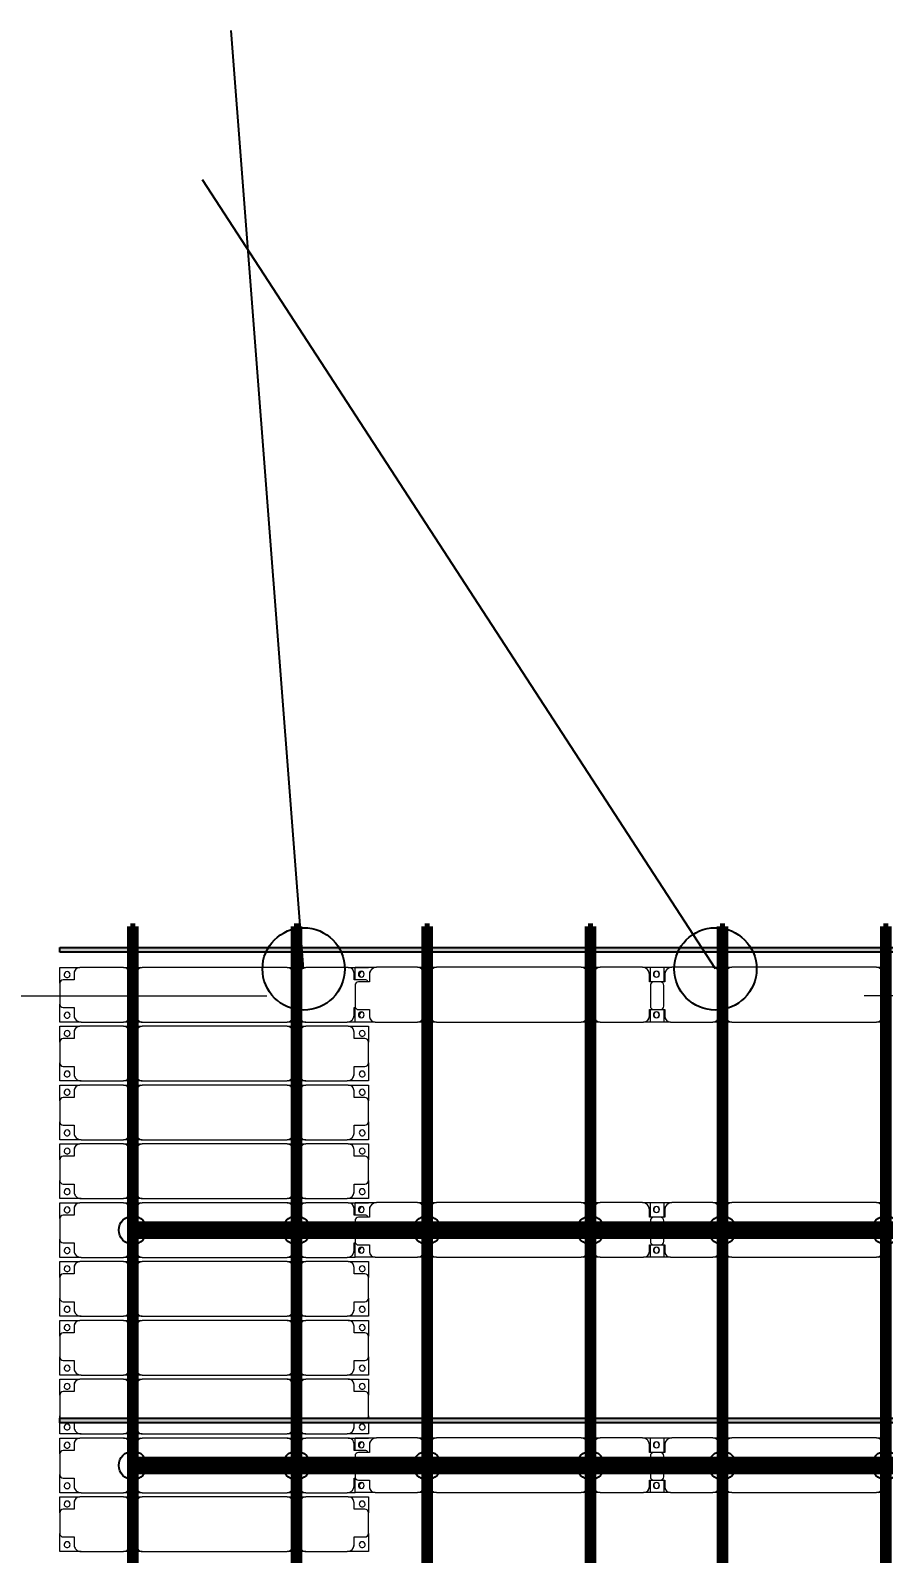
# Model space of a CAD drawing. Header units: millimetres. Extents: x 312848 to 517332, y -142134 to -35114.
# Drawn here: x 324284 to 331535, y -48078 to -35132 of the extents above; entities that cross this region are included whole.
import ezdxf

# ---------------------------------------------------------------- set-up
doc = ezdxf.new("R2010")
doc.units = ezdxf.units.MM
for name, color, linetype, lineweight in [('A-ANNO-DIMS', 211, 'Continuous', 9), ('A-ANNO-DIMS-500', 211, 'Continuous', 9), ('A-GENM', 13, 'Continuous', 9), ('S-BEAM', 12, 'Continuous', 9)]:
    doc.layers.add(name, color=color, linetype=linetype, lineweight=lineweight)
for name, color, linetype in [('GC-BICH NEO', 6, 'Continuous'), ('GC-DAY NEO', 5, 'Continuous'), ('GC-HOP 40x60 GIA CUONG', 1, 'Continuous')]:
    doc.layers.add(name, color=color, linetype=linetype)
doc.styles.add('Trebuchet MS', font='trebuc.ttf', dxfattribs={"width": 0.8, "height": 1500})
doc.dimstyles.new('Arc_Length_-_3mm_Trebuchet_MS_3', dxfattribs={"dimscale": 304.8, "dimtxt": 1546.42636, "dimasz": 1.64042, "dimexe": 2.46063, "dimexo": 2.46063, "dimgap": 0.492126, "dimtad": 1, "dimdec": 0, "dimrnd": 10, "dimzin": 0, "dimdsep": 46, "dimtxsty": 'Trebuchet MS', "dimblk1": 'OBLIQUE', "dimblk2": 'OBLIQUE', "dimsah": 1, "dimcen": 0.09, "dimdle": 1.64042, "dimazin": 0, "dimtfac": 1, "dimtdec": 4, "dimtix": 1, "dimtmove": 0, "dimatfit": 3, "dimfxl": 1, "dimtvp": 1, "dimtfill": 1, "dimtolj": 1, "dimtzin": 0, "dimarcsym": 2})

# ---------------------------------------------------------------- blocks, each defined once
blk = doc.blocks.new('Dai phao do pin - DẢI PHAO ĐỠ PIN-67477-KHUNG KẾT CẤU BÈ PIN 3')
at = {"layer": 'A-GENM', "color": 7}
for p, q in [((-1312, 242), (-1130, 242)), ((-1312, 137), (-1312, 242)), ((-1190, 182), (-1190, 118)), ((-780, 242), (-1130, 242)), ((-780, 242), (-720, 242)), ((-730, -173), (-730, 192)), ((-680, 242), (-620, 242)), ((-670, 192), (-670, -173)), ((610, 242), (-620, 242)), ((610, 242), (670, 242)), ((660, -173), (660, 192)), ((710, 242), (770, 242)), ((720, 192), (720, -173)), ((1130, 242), (770, 242)), ((1130, 242), (1312, 242)), ((1190, 118), (1190, 182)), ((1198, 242), (1380, 242)), ((1198, 118), (1198, 242)), ((1312, 242), (1312, 118)), ((1320, 182), (1320, 118)), ((1730, 242), (1380, 242)), ((1730, 242), (1790, 242)), ((1780, -173), (1780, 192)), ((1830, 242), (1890, 242)), ((1840, 192), (1840, -173)), ((3120, 242), (1890, 242)), ((3120, 242), (3180, 242)), ((3170, -173), (3170, 192)), ((-1312, 88), (-1312, -88)), ((-1190, 118), (-1282, 118)), ((1282, 118), (1190, 118)), ((1198, 88), (1198, -88)), ((1320, 118), (1228, 118)), ((1312, -88), (1312, 88)), ((-1312, -223), (-1312, -100)), ((-1282, -118), (-1190, -118)), ((-1190, -118), (-1190, -173)), ((1190, -173), (1190, -118)), ((1190, -118), (1282, -118)), ((1198, -223), (1198, -118)), ((1228, -118), (1320, -118)), ((1312, -118), (1312, -223)), ((1320, -118), (1320, -173)), ((-1140, -223), (-1312, -223)), ((-1140, -223), (-780, -223)), ((-720, -223), (-780, -223)), ((-620, -223), (-680, -223)), ((-620, -223), (610, -223)), ((670, -223), (610, -223)), ((770, -223), (710, -223)), ((770, -223), (1140, -223)), ((1312, -223), (1140, -223)), ((1370, -223), (1198, -223)), ((1370, -223), (1730, -223)), ((1790, -223), (1730, -223)), ((1890, -223), (1830, -223)), ((1890, -223), (3120, -223)), ((3180, -223), (3120, -223))]:
    blk.add_line(p, q, dxfattribs=at)
for centre, radius, start, end in [((-1259, 183), 25, 0, 180), ((-1259, 183), 25, 180, 360), ((-1130, 182), 60, 90, 180), ((-1130, 182), 60, 150, 180), ((-780, 192), 50, 360, 90), ((-780, 192), 50, 360, 45), ((-620, 192), 50, 90, 180), ((-620, 192), 50, 105, 180), ((610, 192), 50, 360, 90), ((610, 192), 50, 15, 90), ((770, 192), 50, 90, 180), ((770, 192), 50, 135, 180), ((1130, 182), 60, 360, 90), ((1130, 182), 60, 360, 30), ((1249, 183), 25, 360, 180), ((1249, 183), 25, 180, 0), ((1251, 183), 25, 0, 180), ((1251, 183), 25, 180, 0), ((1380, 182), 60, 90, 180), ((1380, 182), 60, 150, 180), ((1730, 192), 50, 360, 90), ((1730, 192), 50, 360, 45), ((1890, 192), 50, 90, 180), ((1890, 192), 50, 105, 180), ((3120, 192), 50, 360, 90), ((3120, 192), 50, 15, 90), ((-1282, 88), 30, 90, 180), ((1228, 88), 30, 90, 180), ((1282, 88), 30, 360, 90), ((-1282, -88), 30, 180, 270), ((-1282, -88), 30, 210, 240), ((1228, -88), 30, 180, 270), ((1282, -88), 30, 270, 360), ((-1259, -162), 25, 0, 180), ((-1259, -162), 25, 180, 0), ((-1140, -173), 50, 180, 270), ((-1140, -173), 50, 180, 225), ((-780, -173), 50, 270, 360), ((-780, -173), 50, 315, 360), ((-620, -173), 50, 180, 270), ((-620, -173), 50, 180, 270), ((610, -173), 50, 270, 360), ((610, -173), 50, 285, 360), ((770, -173), 50, 180, 270), ((770, -173), 50, 180, 225), ((1140, -173), 50, 270, 360), ((1140, -173), 50, 315, 360), ((1249, -162), 25, 360, 180), ((1249, -162), 25, 180, 360), ((1251, -162), 25, 0, 180), ((1251, -162), 25, 180, 0), ((1370, -173), 50, 180, 270), ((1370, -173), 50, 180, 225), ((1730, -173), 50, 270, 360), ((1730, -173), 50, 315, 360), ((1890, -173), 50, 180, 270), ((1890, -173), 50, 180, 270), ((3120, -173), 50, 270, 360), ((3120, -173), 50, 285, 360)]:
    blk.add_arc(centre, radius, start, end, dxfattribs=at)
blk = doc.blocks.new('Dai phao do pin - DẢI PHAO ĐỠ PIN-V12-KHUNG KẾT CẤU BÈ PIN 3')
at = {"layer": 'A-GENM', "color": 7}
for p, q in [((-1312, 242), (-1130, 242)), ((-1312, 137), (-1312, 242)), ((-1190, 182), (-1190, 118)), ((-780, 242), (-1130, 242)), ((-780, 242), (-720, 242)), ((-730, -173), (-730, 192)), ((-680, 242), (-620, 242)), ((-670, 192), (-670, -173)), ((610, 242), (-620, 242)), ((610, 242), (670, 242)), ((660, -173), (660, 192)), ((710, 242), (770, 242)), ((720, 192), (720, -173)), ((1130, 242), (770, 242)), ((1130, 242), (1312, 242)), ((1190, 118), (1190, 182)), ((1198, 242), (1380, 242)), ((1198, 118), (1198, 242)), ((1312, 242), (1312, 118)), ((1320, 182), (1320, 118)), ((1730, 242), (1380, 242)), ((1730, 242), (1790, 242)), ((1780, -173), (1780, 192)), ((1830, 242), (1890, 242)), ((1840, 192), (1840, -173)), ((3120, 242), (1890, 242)), ((3120, 242), (3180, 242)), ((3170, -173), (3170, 192)), ((-1312, 88), (-1312, -88)), ((-1190, 118), (-1282, 118)), ((1282, 118), (1190, 118)), ((1198, 88), (1198, -88)), ((1320, 118), (1228, 118)), ((1312, -88), (1312, 88)), ((-1312, -223), (-1312, -100)), ((-1282, -118), (-1190, -118)), ((-1190, -118), (-1190, -173)), ((1190, -173), (1190, -118)), ((1190, -118), (1282, -118)), ((1198, -223), (1198, -118)), ((1228, -118), (1320, -118)), ((1312, -118), (1312, -223)), ((1320, -118), (1320, -173)), ((-1140, -223), (-1312, -223)), ((-1140, -223), (-780, -223)), ((-720, -223), (-780, -223)), ((-620, -223), (-680, -223)), ((-620, -223), (610, -223)), ((670, -223), (610, -223)), ((770, -223), (710, -223)), ((770, -223), (1140, -223)), ((1312, -223), (1140, -223)), ((1370, -223), (1198, -223)), ((1370, -223), (1730, -223)), ((1790, -223), (1730, -223)), ((1890, -223), (1830, -223)), ((1890, -223), (3120, -223)), ((3180, -223), (3120, -223))]:
    blk.add_line(p, q, dxfattribs=at)
for centre, radius, start, end in [((-1259, 183), 25, 0, 180), ((-1259, 183), 25, 180, 360), ((-1130, 182), 60, 90, 180), ((-1130, 182), 60, 150, 180), ((-780, 192), 50, 360, 90), ((-780, 192), 50, 360, 45), ((-620, 192), 50, 90, 180), ((-620, 192), 50, 105, 180), ((610, 192), 50, 360, 90), ((610, 192), 50, 48.5807, 90), ((610, 192), 50, 15, 45), ((770, 192), 50, 90, 180), ((770, 192), 50, 135, 180), ((1130, 182), 60, 360, 90), ((1130, 182), 60, 360, 30), ((1249, 183), 25, 360, 180), ((1249, 183), 25, 180, 0), ((1251, 183), 25, 0, 180), ((1251, 183), 25, 180, 0), ((1380, 182), 60, 90, 180), ((1380, 182), 60, 150, 180), ((1730, 192), 50, 360, 90), ((1730, 192), 50, 360, 45), ((1890, 192), 50, 90, 180), ((1890, 192), 50, 105, 180), ((3120, 192), 50, 360, 90), ((3120, 192), 50, 15, 90), ((-1282, 88), 30, 90, 180), ((1228, 88), 30, 90, 180), ((1282, 88), 30, 360, 90), ((-1282, -88), 30, 180, 270), ((-1282, -88), 30, 210, 240), ((1228, -88), 30, 180, 270), ((1282, -88), 30, 270, 360), ((-1259, -162), 25, 0, 180), ((-1259, -162), 25, 180, 0), ((-1140, -173), 50, 180, 270), ((-1140, -173), 50, 180, 225), ((-780, -173), 50, 270, 360), ((-780, -173), 50, 315, 360), ((-620, -173), 50, 180, 270), ((-620, -173), 50, 180, 270), ((610, -173), 50, 270, 360), ((610, -173), 50, 285, 360), ((770, -173), 50, 180, 270), ((770, -173), 50, 180, 225), ((1140, -173), 50, 270, 360), ((1140, -173), 50, 315, 360), ((1249, -162), 25, 360, 180), ((1249, -162), 25, 180, 360), ((1251, -162), 25, 0, 180), ((1251, -162), 25, 180, 0), ((1370, -173), 50, 180, 270), ((1370, -173), 50, 180, 225), ((1730, -173), 50, 270, 360), ((1730, -173), 50, 315, 360), ((1890, -173), 50, 180, 270), ((1890, -173), 50, 180, 270), ((3120, -173), 50, 270, 360), ((3120, -173), 50, 285, 360)]:
    blk.add_arc(centre, radius, start, end, dxfattribs=at)
blk = doc.blocks.new('Dầm C52 - Dầm C52-66353-KHUNG KẾT CẤU BÈ PIN 3')
at = {"layer": 'S-BEAM', "lineweight": 140}
blk.add_hatch(color=1, dxfattribs=at).paths.add_polyline_path([(-45616, 20), (-45616, -20), (45616, -20), (45616, 20), (-45569, 20)])
at = {"layer": 'S-BEAM', "color": 1, "lineweight": 140}
for p, q in [((-45616, 20), (45616, 20)), ((45616, 20), (45616, -20)), ((45616, -20), (-45616, -20))]:
    blk.add_line(p, q, dxfattribs=at)
blk = doc.blocks.new('Dầm C52 - Dầm C52-V13-KHUNG KẾT CẤU BÈ PIN 3')
at = {"layer": 'S-BEAM', "lineweight": 140}
blk.add_hatch(color=1, dxfattribs=at).paths.add_polyline_path([(-45616, 20), (-45616, -20), (45616, -20), (45616, 20), (-45569, 20)])
at = {"layer": 'S-BEAM', "color": 1, "lineweight": 140}
for p, q in [((-45616, 20), (45616, 20)), ((45616, 20), (45616, -20)), ((45616, -20), (-45616, -20))]:
    blk.add_line(p, q, dxfattribs=at)
blk = doc.blocks.new('Dai phao do pin - DẢI PHAO ĐỠ PIN-V1-KHUNG KẾT CẤU BÈ PIN 3')
at = {"layer": 'A-GENM', "color": 7}
for p, q in [((-1312, 242), (-1130, 242)), ((-1312, 137), (-1312, 242)), ((-1190, 182), (-1190, 118)), ((-780, 242), (-1130, 242)), ((-780, 242), (-720, 242)), ((-730, -173), (-730, 192)), ((-680, 242), (-620, 242)), ((-670, 192), (-670, -173)), ((610, 242), (-620, 242)), ((610, 242), (670, 242)), ((660, -173), (660, 192)), ((710, 242), (770, 242)), ((720, 192), (720, -173)), ((1130, 242), (770, 242)), ((1130, 242), (1312, 242)), ((1190, 118), (1190, 182)), ((1198, 242), (1380, 242)), ((1198, 118), (1198, 242)), ((1312, 242), (1312, 118)), ((1320, 182), (1320, 118)), ((1730, 242), (1380, 242)), ((1730, 242), (1790, 242)), ((1780, -173), (1780, 192)), ((1830, 242), (1890, 242)), ((1840, 192), (1840, -173)), ((3120, 242), (1890, 242)), ((3120, 242), (3180, 242)), ((3170, -173), (3170, 192)), ((-1312, 88), (-1312, -88)), ((-1190, 118), (-1282, 118)), ((1282, 118), (1190, 118)), ((1198, 88), (1198, -88)), ((1320, 118), (1228, 118)), ((1312, -88), (1312, 88)), ((-1312, -223), (-1312, -100)), ((-1282, -118), (-1190, -118)), ((-1190, -118), (-1190, -173)), ((1190, -173), (1190, -118)), ((1190, -118), (1282, -118)), ((1198, -223), (1198, -118)), ((1228, -118), (1320, -118)), ((1312, -118), (1312, -223)), ((1320, -118), (1320, -173)), ((-1140, -223), (-1312, -223)), ((-1140, -223), (-780, -223)), ((-720, -223), (-780, -223)), ((-620, -223), (-680, -223)), ((-620, -223), (610, -223)), ((670, -223), (610, -223)), ((770, -223), (710, -223)), ((770, -223), (1140, -223)), ((1312, -223), (1140, -223)), ((1370, -223), (1198, -223)), ((1370, -223), (1730, -223)), ((1790, -223), (1730, -223)), ((1890, -223), (1830, -223)), ((1890, -223), (3120, -223)), ((3180, -223), (3120, -223))]:
    blk.add_line(p, q, dxfattribs=at)
for centre, radius, start, end in [((-1259, 183), 25, 0, 180), ((-1259, 183), 25, 180, 360), ((-1130, 182), 60, 90, 180), ((-1130, 182), 60, 150, 180), ((-780, 192), 50, 360, 90), ((-780, 192), 50, 360, 45), ((-620, 192), 50, 90, 180), ((-620, 192), 50, 105, 180), ((610, 192), 50, 360, 90), ((610, 192), 50, 15, 90), ((770, 192), 50, 90, 180), ((770, 192), 50, 135, 180), ((1130, 182), 60, 360, 90), ((1130, 182), 60, 360, 30), ((1249, 183), 25, 360, 180), ((1249, 183), 25, 180, 0), ((1251, 183), 25, 0, 180), ((1251, 183), 25, 180, 0), ((1380, 182), 60, 90, 180), ((1380, 182), 60, 150, 180), ((1730, 192), 50, 360, 90), ((1730, 192), 50, 360, 45), ((1890, 192), 50, 90, 180), ((1890, 192), 50, 105, 180), ((3120, 192), 50, 360, 90), ((3120, 192), 50, 15, 90), ((-1282, 88), 30, 90, 180), ((1228, 88), 30, 90, 180), ((1282, 88), 30, 360, 90), ((-1282, -88), 30, 180, 270), ((-1282, -88), 30, 210, 240), ((1228, -88), 30, 180, 270), ((1282, -88), 30, 270, 360), ((-1259, -162), 25, 0, 180), ((-1259, -162), 25, 180, 0), ((-1140, -173), 50, 180, 270), ((-1140, -173), 50, 180, 225), ((-780, -173), 50, 270, 360), ((-780, -173), 50, 315, 360), ((-620, -173), 50, 180, 270), ((-620, -173), 50, 180, 270), ((610, -173), 50, 270, 360), ((610, -173), 50, 285, 360), ((770, -173), 50, 180, 270), ((770, -173), 50, 180, 225), ((1140, -173), 50, 270, 360), ((1140, -173), 50, 315, 360), ((1249, -162), 25, 360, 180), ((1249, -162), 25, 180, 360), ((1251, -162), 25, 0, 180), ((1251, -162), 25, 180, 0), ((1370, -173), 50, 180, 270), ((1370, -173), 50, 180, 225), ((1730, -173), 50, 270, 360), ((1730, -173), 50, 315, 360), ((1890, -173), 50, 180, 270), ((1890, -173), 50, 180, 270), ((3120, -173), 50, 270, 360), ((3120, -173), 50, 285, 360)]:
    blk.add_arc(centre, radius, start, end, dxfattribs=at)
blk = doc.blocks.new('Dầm C52 - Hộp 40x60-69555-KHUNG KẾT CẤU BÈ PIN 3')
at = {"layer": 'S-BEAM', "lineweight": 25}
blk.add_hatch(color=4, dxfattribs=at).paths.add_polyline_path([(37512, -20), (37702, -20), (37702, 20), (-37702, 20), (-37702, -20), (37036, -20)])
at = {"layer": 'S-BEAM', "color": 4, "lineweight": 25}
for p, q in [((-37702, -20), (-37702, 20)), ((-37702, 20), (37702, 20)), ((37702, -20), (-37702, -20))]:
    blk.add_line(p, q, dxfattribs=at)
blk = doc.blocks.new('Dải phao đi lại kèm đỡ invester - DẢI PHAO ĐI LẠI-68882-KHUNG KẾT CẤU BÈ PIN 3')
at = {"layer": 'A-GENM', "color": 7}
for p, q in [((85258, 1312), (85412, 1312)), ((85258, 1130), (85258, 1312)), ((85588, 1312), (85412, 1312)), ((85588, 1312), (85723, 1312)), ((85723, 1312), (85723, 1140)), ((85758, 1312), (85912, 1312)), ((85758, 1130), (85758, 1312)), ((86088, 1312), (85912, 1312)), ((86088, 1312), (86223, 1312)), ((86223, 1312), (86223, 1140)), ((86258, 1312), (86351, 1312)), ((86258, 1130), (86258, 1312)), ((86391, 1312), (86412, 1312)), ((86588, 1312), (86412, 1312)), ((86588, 1312), (86723, 1312)), ((86723, 1312), (86723, 1140)), ((86758, 1312), (86912, 1312)), ((86758, 1130), (86758, 1312)), ((87088, 1312), (86912, 1312)), ((87088, 1312), (87223, 1312)), ((87223, 1312), (87223, 1140)), ((87258, 1312), (87412, 1312)), ((87258, 1130), (87258, 1312)), ((87588, 1312), (87412, 1312)), ((87588, 1312), (87723, 1312)), ((87723, 1312), (87723, 1140)), ((87758, 1312), (87912, 1312)), ((87758, 1130), (87758, 1312)), ((88088, 1312), (87912, 1312)), ((88088, 1312), (88223, 1312)), ((88223, 1312), (88223, 1140)), ((88258, 1312), (88412, 1312)), ((88258, 1130), (88258, 1312)), ((88588, 1312), (88412, 1312)), ((88588, 1312), (88723, 1312)), ((88723, 1312), (88723, 1140)), ((88758, 1312), (88912, 1312)), ((88758, 1130), (88758, 1312)), ((89088, 1312), (88912, 1312)), ((89088, 1312), (89223, 1312)), ((89223, 1312), (89223, 1140)), ((89258, 1312), (89412, 1312)), ((89258, 1130), (89258, 1312)), ((89588, 1312), (89412, 1312)), ((89588, 1312), (89723, 1312)), ((89723, 1312), (89723, 1140)), ((89758, 1312), (89912, 1312)), ((89758, 1130), (89758, 1312)), ((90088, 1312), (89912, 1312)), ((90088, 1312), (90223, 1312)), ((90223, 1312), (90223, 1140)), ((85382, 1190), (85318, 1190)), ((85382, 1282), (85382, 1190)), ((85618, 1190), (85618, 1282)), ((85673, 1190), (85618, 1190)), ((85882, 1190), (85818, 1190)), ((85882, 1282), (85882, 1190)), ((86118, 1190), (86118, 1282)), ((86173, 1190), (86118, 1190)), ((86351, 1190), (86318, 1190)), ((86618, 1190), (86618, 1282)), ((86673, 1190), (86618, 1190)), ((86882, 1190), (86818, 1190)), ((86882, 1282), (86882, 1190)), ((87118, 1190), (87118, 1282)), ((87173, 1190), (87118, 1190)), ((87382, 1190), (87318, 1190)), ((87382, 1282), (87382, 1190)), ((87618, 1190), (87618, 1282)), ((87673, 1190), (87618, 1190)), ((87882, 1190), (87818, 1190)), ((87882, 1282), (87882, 1190)), ((88118, 1190), (88118, 1282)), ((88173, 1190), (88118, 1190)), ((88382, 1190), (88318, 1190)), ((88382, 1282), (88382, 1190)), ((88618, 1190), (88618, 1282)), ((88673, 1190), (88618, 1190)), ((88882, 1190), (88818, 1190)), ((88882, 1282), (88882, 1190)), ((89118, 1190), (89118, 1282)), ((89173, 1190), (89118, 1190)), ((89382, 1190), (89318, 1190)), ((89382, 1282), (89382, 1190)), ((89618, 1190), (89618, 1282)), ((89673, 1190), (89618, 1190)), ((89882, 1190), (89818, 1190)), ((89882, 1282), (89882, 1190)), ((90118, 1190), (90118, 1282)), ((90173, 1190), (90118, 1190)), ((85258, 1130), (85258, 770)), ((85723, 770), (85723, 1140)), ((85758, 1130), (85758, 770)), ((86223, 770), (86223, 1140)), ((86258, 1130), (86258, 770)), ((86723, 770), (86723, 1140)), ((86758, 1130), (86758, 770)), ((87223, 770), (87223, 1140)), ((87258, 1130), (87258, 770)), ((87723, 770), (87723, 1140)), ((87758, 1130), (87758, 770)), ((88223, 770), (88223, 1140)), ((88258, 1130), (88258, 770)), ((88723, 770), (88723, 1140)), ((88758, 1130), (88758, 770)), ((89223, 770), (89223, 1140)), ((89258, 1130), (89258, 770)), ((89723, 770), (89723, 1140)), ((89758, 1130), (89758, 770)), ((90223, 770), (90223, 1140)), ((85258, 710), (85258, 770)), ((85258, 610), (85258, 670)), ((85308, 720), (85673, 720)), ((85673, 660), (85308, 660)), ((85723, 770), (85723, 710)), ((85723, 670), (85723, 610)), ((85758, 710), (85758, 770)), ((85758, 610), (85758, 670)), ((85808, 720), (86173, 720)), ((86173, 660), (85808, 660)), ((86223, 770), (86223, 710)), ((86223, 670), (86223, 610)), ((86258, 710), (86258, 770)), ((86258, 610), (86258, 670)), ((86308, 720), (86351, 720)), ((86351, 660), (86308, 660)), ((86391, 720), (86673, 720)), ((86673, 660), (86391, 660)), ((86723, 770), (86723, 710)), ((86723, 670), (86723, 610)), ((86758, 710), (86758, 770)), ((86758, 610), (86758, 670)), ((86808, 720), (87173, 720)), ((87173, 660), (86808, 660)), ((87223, 770), (87223, 710)), ((87223, 670), (87223, 610)), ((87258, 710), (87258, 770)), ((87258, 610), (87258, 670)), ((87308, 720), (87673, 720)), ((87673, 660), (87308, 660)), ((87723, 770), (87723, 710)), ((87723, 670), (87723, 610)), ((87758, 710), (87758, 770)), ((87758, 610), (87758, 670)), ((87808, 720), (88173, 720)), ((88173, 660), (87808, 660)), ((88223, 770), (88223, 710)), ((88223, 670), (88223, 610)), ((88258, 710), (88258, 770)), ((88258, 610), (88258, 670)), ((88308, 720), (88673, 720)), ((88673, 660), (88308, 660)), ((88723, 770), (88723, 710)), ((88723, 670), (88723, 610)), ((88758, 710), (88758, 770)), ((88758, 610), (88758, 670)), ((88808, 720), (89173, 720)), ((89173, 660), (88808, 660)), ((89223, 770), (89223, 710)), ((89223, 670), (89223, 610)), ((89258, 710), (89258, 770)), ((89258, 610), (89258, 670)), ((89308, 720), (89673, 720)), ((89673, 660), (89308, 660)), ((89723, 770), (89723, 710)), ((89723, 670), (89723, 610)), ((89758, 710), (89758, 770)), ((89758, 610), (89758, 670)), ((89808, 720), (90173, 720)), ((90173, 660), (89808, 660)), ((90223, 770), (90223, 710)), ((90223, 670), (90223, 610)), ((85258, 610), (85258, -620)), ((85723, -620), (85723, 610)), ((85758, 610), (85758, -620)), ((86223, -620), (86223, 610)), ((86258, 610), (86258, -620)), ((86723, -620), (86723, 610)), ((86758, 610), (86758, -620)), ((87223, -620), (87223, 610)), ((87258, 610), (87258, -620)), ((87723, -620), (87723, 610)), ((87758, 610), (87758, -620)), ((88223, -620), (88223, 610)), ((88258, 610), (88258, -620)), ((88723, -620), (88723, 610)), ((88758, 610), (88758, -620)), ((89223, -620), (89223, 610)), ((89258, 610), (89258, -620)), ((89723, -620), (89723, 610)), ((89758, 610), (89758, -620)), ((90223, -620), (90223, 610)), ((85258, -680), (85258, -620)), ((85723, -620), (85723, -680)), ((85758, -680), (85758, -620)), ((86223, -620), (86223, -680)), ((86258, -680), (86258, -620)), ((86723, -620), (86723, -680)), ((86758, -680), (86758, -620)), ((87223, -620), (87223, -680)), ((87258, -680), (87258, -620)), ((87723, -620), (87723, -680)), ((87758, -680), (87758, -620)), ((88223, -620), (88223, -680)), ((88258, -680), (88258, -620)), ((88723, -620), (88723, -680)), ((88758, -680), (88758, -620)), ((89223, -620), (89223, -680)), ((89258, -680), (89258, -620)), ((89723, -620), (89723, -680)), ((89758, -680), (89758, -620)), ((90223, -620), (90223, -680)), ((85258, -780), (85258, -720)), ((85308, -670), (85673, -670)), ((85673, -730), (85308, -730)), ((85723, -720), (85723, -780)), ((85758, -780), (85758, -720)), ((85808, -670), (86173, -670)), ((86173, -730), (85808, -730)), ((86223, -720), (86223, -780)), ((86258, -780), (86258, -720)), ((86308, -670), (86351, -670)), ((86351, -730), (86308, -730)), ((86391, -670), (86673, -670)), ((86673, -730), (86391, -730)), ((86723, -720), (86723, -780)), ((86758, -780), (86758, -720)), ((86808, -670), (87173, -670)), ((87173, -730), (86808, -730)), ((87223, -720), (87223, -780)), ((87258, -780), (87258, -720)), ((87308, -670), (87673, -670)), ((87673, -730), (87308, -730)), ((87723, -720), (87723, -780)), ((87758, -780), (87758, -720)), ((87808, -670), (88173, -670)), ((88173, -730), (87808, -730)), ((88223, -720), (88223, -780)), ((88258, -780), (88258, -720)), ((88308, -670), (88673, -670)), ((88673, -730), (88308, -730)), ((88723, -720), (88723, -780)), ((88758, -780), (88758, -720)), ((88808, -670), (89173, -670)), ((89173, -730), (88808, -730)), ((89223, -720), (89223, -780)), ((89258, -780), (89258, -720)), ((89308, -670), (89673, -670)), ((89673, -730), (89308, -730)), ((89723, -720), (89723, -780)), ((89758, -780), (89758, -720)), ((89808, -670), (90173, -670)), ((90173, -730), (89808, -730)), ((90223, -720), (90223, -780)), ((85258, -780), (85258, -1130)), ((85723, -1140), (85723, -780)), ((85758, -780), (85758, -1130)), ((86223, -1140), (86223, -780)), ((86258, -780), (86258, -1130)), ((86723, -1140), (86723, -780)), ((86758, -780), (86758, -1130)), ((87223, -1140), (87223, -780)), ((87258, -780), (87258, -1130)), ((87723, -1140), (87723, -780)), ((87758, -780), (87758, -1130)), ((88223, -1140), (88223, -780)), ((88258, -780), (88258, -1130)), ((88723, -1140), (88723, -780)), ((88758, -780), (88758, -1130)), ((89223, -1140), (89223, -780)), ((89258, -780), (89258, -1130)), ((89723, -1140), (89723, -780)), ((89758, -780), (89758, -1130)), ((90223, -1140), (90223, -780)), ((85258, -1312), (85258, -1130)), ((85723, -1140), (85723, -1312)), ((85758, -1199), (85758, -1130)), ((86223, -1140), (86223, -1312)), ((86258, -1312), (86258, -1130)), ((86723, -1140), (86723, -1312)), ((86758, -1312), (86758, -1130)), ((87223, -1140), (87223, -1312)), ((87258, -1312), (87258, -1130)), ((87723, -1140), (87723, -1312)), ((87758, -1199), (87758, -1130)), ((88223, -1140), (88223, -1312)), ((88258, -1312), (88258, -1130)), ((88723, -1140), (88723, -1312)), ((88758, -1312), (88758, -1130)), ((89223, -1140), (89223, -1312)), ((89258, -1312), (89258, -1130)), ((89723, -1140), (89723, -1312)), ((89758, -1199), (89758, -1130)), ((90223, -1140), (90223, -1312)), ((85318, -1190), (85382, -1190)), ((85382, -1190), (85382, -1282)), ((85618, -1282), (85618, -1190)), ((85618, -1190), (85673, -1190)), ((85818, -1190), (85882, -1190)), ((85882, -1190), (85882, -1204)), ((86118, -1282), (86118, -1190)), ((86118, -1190), (86173, -1190)), ((86318, -1190), (86351, -1190)), ((86618, -1282), (86618, -1190)), ((86618, -1190), (86673, -1190)), ((86818, -1190), (86882, -1190)), ((86882, -1190), (86882, -1282)), ((87118, -1282), (87118, -1190)), ((87118, -1190), (87173, -1190)), ((87318, -1190), (87382, -1190)), ((87382, -1190), (87382, -1282)), ((87618, -1282), (87618, -1190)), ((87618, -1190), (87673, -1190)), ((87818, -1190), (87882, -1190)), ((87882, -1190), (87882, -1204)), ((88118, -1282), (88118, -1190)), ((88118, -1190), (88173, -1190)), ((88318, -1190), (88382, -1190)), ((88382, -1190), (88382, -1282)), ((88618, -1282), (88618, -1190)), ((88618, -1190), (88673, -1190)), ((88818, -1190), (88882, -1190)), ((88882, -1190), (88882, -1282)), ((89118, -1282), (89118, -1190)), ((89118, -1190), (89173, -1190)), ((89318, -1190), (89382, -1190)), ((89382, -1190), (89382, -1282)), ((89618, -1282), (89618, -1190)), ((89618, -1190), (89673, -1190)), ((89818, -1190), (89882, -1190)), ((89882, -1190), (89882, -1204)), ((90118, -1282), (90118, -1190)), ((90118, -1190), (90173, -1190)), ((85412, -1312), (85258, -1312)), ((85412, -1312), (85588, -1312)), ((85723, -1312), (85588, -1312)), ((86351, -1312), (86258, -1312)), ((86412, -1312), (86391, -1312)), ((86412, -1312), (86588, -1312)), ((86723, -1312), (86588, -1312)), ((86912, -1312), (86758, -1312)), ((86912, -1312), (87088, -1312)), ((87223, -1312), (87088, -1312)), ((87412, -1312), (87258, -1312)), ((87412, -1312), (87588, -1312)), ((87723, -1312), (87588, -1312)), ((88412, -1312), (88258, -1312)), ((88412, -1312), (88588, -1312)), ((88723, -1312), (88588, -1312)), ((88912, -1312), (88758, -1312)), ((88912, -1312), (89088, -1312)), ((89223, -1312), (89088, -1312)), ((89412, -1312), (89258, -1312)), ((89412, -1312), (89588, -1312)), ((89723, -1312), (89588, -1312))]:
    blk.add_line(p, q, dxfattribs=at)
for centre, radius, start, end in [((85412, 1282), 30, 90, 180), ((85412, 1282), 30, 90, 150), ((85588, 1282), 30, 360, 90), ((85588, 1282), 30, 30, 90), ((85912, 1282), 30, 90, 180), ((85912, 1282), 30, 90, 150), ((86088, 1282), 30, 0, 90), ((86088, 1282), 30, 30, 90), ((86412, 1282), 30, 90, 120), ((86412, 1282), 30, 90, 120), ((86588, 1282), 30, 0, 90), ((86588, 1282), 30, 30, 90), ((86912, 1282), 30, 90, 180), ((86912, 1282), 30, 90, 150), ((87088, 1282), 30, 0, 90), ((87088, 1282), 30, 30, 90), ((87412, 1282), 30, 90, 180), ((87412, 1282), 30, 90, 150), ((87588, 1282), 30, 360, 90), ((87588, 1282), 30, 30, 90), ((87912, 1282), 30, 90, 180), ((87912, 1282), 30, 90, 150), ((88088, 1282), 30, 360, 90), ((88088, 1282), 30, 30, 90), ((88412, 1282), 30, 90, 180), ((88412, 1282), 30, 90, 150), ((88588, 1282), 30, 360, 90), ((88588, 1282), 30, 30, 80.7969), ((88912, 1282), 30, 90, 180), ((88912, 1282), 30, 90, 150), ((89088, 1282), 30, 360, 90), ((89088, 1282), 30, 30, 90), ((89412, 1282), 30, 90, 180), ((89412, 1282), 30, 90, 150), ((89588, 1282), 30, 360, 90), ((89588, 1282), 30, 30, 90), ((89912, 1282), 30, 90, 180), ((89912, 1282), 30, 90, 150), ((90088, 1282), 30, 360, 90), ((90088, 1282), 30, 30, 90), ((85318, 1130), 60, 90, 180), ((85318, 1130), 60, 90, 120), ((85317, 1249), 25, 90, 270), ((85317, 1249), 25, 270, 90), ((85662, 1249), 25, 90, 270), ((85662, 1249), 25, 180, 195), ((85662, 1249), 25, 270, 90), ((85673, 1140), 50, 0, 90), ((85673, 1140), 50, 45, 90), ((85818, 1130), 60, 90, 180), ((85818, 1130), 60, 90, 120), ((85817, 1249), 25, 90, 270), ((85817, 1249), 25, 270, 90), ((86162, 1249), 25, 90, 270), ((86162, 1249), 25, 180, 195), ((86162, 1249), 25, 270, 90), ((86173, 1140), 50, 0, 90), ((86173, 1140), 50, 45, 90), ((86318, 1130), 60, 90, 180), ((86318, 1130), 60, 90, 120), ((86317, 1249), 25, 90, 270), ((86317, 1249), 25, 270, 90), ((86662, 1249), 25, 90, 270), ((86662, 1249), 25, 180, 195), ((86662, 1249), 25, 270, 90), ((86673, 1140), 50, 0, 90), ((86673, 1140), 50, 45, 83.9085), ((86818, 1130), 60, 90, 180), ((86818, 1130), 60, 90, 120), ((86817, 1249), 25, 90, 270), ((86817, 1249), 25, 270, 90), ((87162, 1249), 25, 90, 270), ((87162, 1249), 25, 180, 195), ((87162, 1249), 25, 270, 90), ((87173, 1140), 50, 0, 90), ((87173, 1140), 50, 45, 90), ((87318, 1130), 60, 90, 180), ((87318, 1130), 60, 90, 120), ((87317, 1249), 25, 90, 270), ((87317, 1249), 25, 270, 90), ((87662, 1249), 25, 90, 270), ((87662, 1249), 25, 180, 195), ((87662, 1249), 25, 270, 90), ((87673, 1140), 50, 0, 90), ((87673, 1140), 50, 45, 90), ((87818, 1130), 60, 90, 180), ((87818, 1130), 60, 90, 120), ((87817, 1249), 25, 90, 270), ((87817, 1249), 25, 270, 90), ((88162, 1249), 25, 90, 270), ((88162, 1249), 25, 180, 195), ((88162, 1249), 25, 270, 90), ((88173, 1140), 50, 360, 90), ((88173, 1140), 50, 45, 90), ((88318, 1130), 60, 90, 180), ((88318, 1130), 60, 90, 120), ((88317, 1249), 25, 90, 270), ((88317, 1249), 25, 270, 90), ((88662, 1249), 25, 90, 270), ((88662, 1249), 25, 180, 195), ((88662, 1249), 25, 270, 90), ((88673, 1140), 50, 0, 90), ((88673, 1140), 50, 45, 90), ((88818, 1130), 60, 90, 180), ((88818, 1130), 60, 90, 120), ((88817, 1249), 25, 90, 270), ((88817, 1249), 25, 270, 90), ((89162, 1249), 25, 90, 270), ((89162, 1249), 25, 180, 195), ((89162, 1249), 25, 270, 90), ((89173, 1140), 50, 0, 90), ((89173, 1140), 50, 45, 90), ((89318, 1130), 60, 90, 180), ((89318, 1130), 60, 90, 120), ((89317, 1249), 25, 90, 270), ((89317, 1249), 25, 270, 90), ((89662, 1249), 25, 90, 270), ((89662, 1249), 25, 180, 195), ((89662, 1249), 25, 270, 90), ((89673, 1140), 50, 0, 90), ((89673, 1140), 50, 45, 90), ((89818, 1130), 60, 90, 180), ((89818, 1130), 60, 90, 120), ((89817, 1249), 25, 90, 270), ((89817, 1249), 25, 270, 90), ((90162, 1249), 25, 90, 270), ((90162, 1249), 25, 180, 195), ((90162, 1249), 25, 270, 90), ((90173, 1140), 50, 0, 90), ((90173, 1140), 50, 45, 90), ((85308, 770), 50, 180, 270), ((85308, 610), 50, 90, 180), ((85308, 610), 50, 105, 180), ((85308, 770), 50, 225, 270), ((85673, 770), 50, 270, 360), ((85673, 770), 50, 270, 315), ((85673, 610), 50, 360, 90), ((85673, 610), 50, 15, 90), ((85808, 770), 50, 180, 270), ((85808, 610), 50, 90, 180), ((85808, 610), 50, 105, 180), ((85808, 770), 50, 225, 270), ((86173, 770), 50, 270, 0), ((86173, 770), 50, 270, 315), ((86173, 610), 50, 360, 90), ((86173, 610), 50, 15, 90), ((86308, 770), 50, 180, 270), ((86308, 610), 50, 90, 180), ((86308, 610), 50, 105, 180), ((86308, 770), 50, 225, 270), ((86673, 770), 50, 270, 360), ((86673, 610), 50, 360, 90), ((86673, 770), 50, 276.0915, 315), ((86673, 610), 50, 15, 83.9085), ((86808, 770), 50, 180, 270), ((86808, 610), 50, 90, 180), ((86808, 610), 50, 105, 180), ((86808, 770), 50, 225, 270), ((87173, 770), 50, 270, 360), ((87173, 770), 50, 270, 315), ((87173, 610), 50, 0, 90), ((87173, 610), 50, 15, 90), ((87308, 770), 50, 180, 270), ((87308, 610), 50, 90, 180), ((87308, 610), 50, 105, 180), ((87308, 770), 50, 225, 270), ((87673, 770), 50, 270, 360), ((87673, 770), 50, 270, 315), ((87673, 610), 50, 0, 90), ((87673, 610), 50, 15, 90), ((87808, 770), 50, 180, 270), ((87808, 610), 50, 90, 180), ((87808, 610), 50, 105, 180), ((87808, 770), 50, 225, 270), ((88173, 770), 50, 270, 360), ((88173, 770), 50, 270, 315), ((88173, 610), 50, 0, 90), ((88173, 610), 50, 45, 90), ((88308, 770), 50, 180, 270), ((88308, 610), 50, 90, 180), ((88308, 610), 50, 105, 180), ((88308, 770), 50, 225, 270), ((88673, 770), 50, 270, 360), ((88673, 770), 50, 270, 315), ((88673, 610), 50, 0, 90), ((88673, 610), 50, 15, 90), ((88808, 770), 50, 180, 270), ((88808, 610), 50, 90, 180), ((88808, 610), 50, 105, 180), ((88808, 770), 50, 225, 270), ((89173, 770), 50, 270, 360), ((89173, 770), 50, 270, 315), ((89173, 610), 50, 0, 90), ((89173, 610), 50, 15, 90), ((89308, 770), 50, 180, 270), ((89308, 610), 50, 90, 180), ((89308, 610), 50, 105, 180), ((89308, 770), 50, 225, 270), ((89673, 770), 50, 270, 360), ((89673, 770), 50, 270, 315), ((89673, 610), 50, 360, 90), ((89673, 610), 50, 15, 90), ((89808, 770), 50, 180, 270), ((89808, 610), 50, 90, 180), ((89808, 610), 50, 105, 180), ((89808, 770), 50, 225, 270), ((90173, 770), 50, 270, 360), ((90173, 770), 50, 270, 315), ((90173, 610), 50, 360, 90), ((90173, 610), 50, 15, 90), ((88173, 610), 50, 15, 42.4481), ((85308, -620), 50, 180, 270), ((85308, -620), 50, 195, 270), ((85673, -620), 50, 270, 360), ((85673, -620), 50, 270, 360), ((85808, -620), 50, 180, 270), ((85808, -620), 50, 195, 270), ((86173, -620), 50, 270, 0), ((86173, -620), 50, 270, 0), ((86308, -620), 50, 180, 270), ((86308, -620), 50, 195, 270), ((86673, -620), 50, 270, 0), ((86673, -620), 50, 276.0915, 360), ((86808, -620), 50, 180, 270), ((86808, -620), 50, 195, 270), ((87173, -620), 50, 270, 0), ((87173, -620), 50, 270, 0), ((87308, -620), 50, 180, 270), ((87308, -620), 50, 195, 270), ((87673, -620), 50, 270, 0), ((87673, -620), 50, 270, 0), ((87808, -620), 50, 180, 270), ((87808, -620), 50, 195, 270), ((88173, -620), 50, 270, 0), ((88173, -620), 50, 317.5519, 0), ((88308, -620), 50, 180, 270), ((88308, -620), 50, 195, 270), ((88673, -620), 50, 270, 0), ((88673, -620), 50, 270, 0), ((88808, -620), 50, 180, 270), ((88808, -620), 50, 195, 270), ((89173, -620), 50, 270, 360), ((89173, -620), 50, 270, 360), ((89308, -620), 50, 180, 270), ((89308, -620), 50, 195, 270), ((89673, -620), 50, 270, 360), ((89673, -620), 50, 270, 360), ((89808, -620), 50, 180, 270), ((89808, -620), 50, 195, 270), ((90173, -620), 50, 270, 360), ((90173, -620), 50, 270, 360), ((85308, -780), 50, 90, 180), ((85308, -780), 50, 90, 135), ((85673, -780), 50, 0, 90), ((85673, -780), 50, 45, 90), ((85808, -780), 50, 90, 180), ((85808, -780), 50, 90, 135), ((86173, -780), 50, 0, 90), ((86173, -780), 50, 45, 90), ((86308, -780), 50, 90, 180), ((86308, -780), 50, 90, 135), ((86673, -780), 50, 0, 90), ((86673, -780), 50, 45, 83.9085), ((86808, -780), 50, 90, 180), ((86808, -780), 50, 90, 135), ((87173, -780), 50, 0, 90), ((87173, -780), 50, 45, 90), ((87308, -780), 50, 90, 180), ((87308, -780), 50, 90, 135), ((87673, -780), 50, 0, 90), ((87673, -780), 50, 45, 90), ((87808, -780), 50, 90, 180), ((87808, -780), 50, 90, 135), ((88173, -620), 50, 270, 315), ((88173, -780), 50, 0, 90), ((88173, -780), 50, 45, 90), ((88308, -780), 50, 90, 180), ((88308, -780), 50, 90, 135), ((88673, -780), 50, 0, 90), ((88673, -780), 50, 45, 90), ((88808, -780), 50, 90, 180), ((88808, -780), 50, 90, 135), ((89173, -780), 50, 360, 90), ((89173, -780), 50, 45, 90), ((89308, -780), 50, 90, 180), ((89308, -780), 50, 90, 135), ((89673, -780), 50, 360, 90), ((89673, -780), 50, 45, 90), ((89808, -780), 50, 90, 180), ((89808, -780), 50, 90, 135), ((90173, -780), 50, 0, 90), ((90173, -780), 50, 45, 90), ((85318, -1130), 60, 180, 270), ((85673, -1140), 50, 270, 360), ((85818, -1130), 60, 180, 270), ((86173, -1140), 50, 270, 0), ((86318, -1130), 60, 180, 270), ((86673, -1140), 50, 270, 0), ((86818, -1130), 60, 180, 270), ((87173, -1140), 50, 270, 0), ((87318, -1130), 60, 180, 270), ((87673, -1140), 50, 270, 360), ((87818, -1130), 60, 180, 270), ((88173, -1140), 50, 270, 360), ((88318, -1130), 60, 180, 270), ((88673, -1140), 50, 270, 0), ((88818, -1130), 60, 180, 270), ((89173, -1140), 50, 270, 360), ((89318, -1130), 60, 180, 270), ((89673, -1140), 50, 270, 360), ((89818, -1130), 60, 180, 270), ((90173, -1140), 50, 270, 360), ((85318, -1130), 60, 240, 270), ((85317, -1259), 25, 90, 270), ((85317, -1259), 25, 270, 90), ((85412, -1282), 30, 180, 270), ((85588, -1282), 30, 270, 0), ((85662, -1259), 25, 90, 270), ((85662, -1259), 25, 165, 180), ((85662, -1259), 25, 270, 90), ((85673, -1140), 50, 270, 315), ((85818, -1130), 60, 240, 270), ((85817, -1259), 25, 90, 135), ((85817, -1259), 25, 0, 90), ((86088, -1282), 30, 300, 0), ((86162, -1259), 25, 90, 135), ((86162, -1259), 25, 0, 90), ((86173, -1140), 50, 270, 315), ((86318, -1130), 60, 240, 270), ((86317, -1259), 25, 90, 270), ((86317, -1259), 25, 270, 90), ((86588, -1282), 30, 270, 360), ((86662, -1259), 25, 90, 270), ((86662, -1259), 25, 165, 180), ((86662, -1259), 25, 270, 90), ((86673, -1140), 50, 276.0915, 315), ((86818, -1130), 60, 240, 270), ((86817, -1259), 25, 90, 270), ((86817, -1259), 25, 270, 90), ((86912, -1282), 30, 180, 270), ((87088, -1282), 30, 270, 360), ((87162, -1259), 25, 90, 270), ((87162, -1259), 25, 165, 180), ((87162, -1259), 25, 270, 90), ((87173, -1140), 50, 270, 315), ((87318, -1130), 60, 240, 270), ((87317, -1259), 25, 90, 270), ((87317, -1259), 25, 270, 90), ((87412, -1282), 30, 180, 270), ((87588, -1282), 30, 270, 360), ((87662, -1259), 25, 90, 270), ((87662, -1259), 25, 165, 180), ((87662, -1259), 25, 270, 90), ((87673, -1140), 50, 270, 315), ((87818, -1130), 60, 240, 270), ((87817, -1259), 25, 90, 135), ((87817, -1259), 25, 0, 90), ((88088, -1282), 30, 300, 360), ((88162, -1259), 25, 90, 135), ((88162, -1259), 25, 360, 90), ((88173, -1140), 50, 270, 315), ((88318, -1130), 60, 240, 270), ((88317, -1259), 25, 90, 270), ((88317, -1259), 25, 270, 90), ((88412, -1282), 30, 180, 270), ((88588, -1282), 30, 270, 360), ((88662, -1259), 25, 90, 270), ((88662, -1259), 25, 165, 180), ((88662, -1259), 25, 270, 90), ((88673, -1140), 50, 270, 315), ((88818, -1130), 60, 240, 270), ((88817, -1259), 25, 90, 270), ((88817, -1259), 25, 270, 90), ((88912, -1282), 30, 180, 270), ((89088, -1282), 30, 270, 360), ((89162, -1259), 25, 90, 270), ((89162, -1259), 25, 165, 180), ((89162, -1259), 25, 270, 90), ((89173, -1140), 50, 270, 315), ((89318, -1130), 60, 240, 270), ((89317, -1259), 25, 90, 270), ((89317, -1259), 25, 270, 90), ((89412, -1282), 30, 180, 270), ((89588, -1282), 30, 270, 0), ((89662, -1259), 25, 90, 270), ((89662, -1259), 25, 165, 180), ((89662, -1259), 25, 270, 90), ((89673, -1140), 50, 270, 315), ((89818, -1130), 60, 240, 270), ((89817, -1259), 25, 90, 135), ((89817, -1259), 25, 0, 90), ((90088, -1282), 30, 300, 0), ((90162, -1259), 25, 90, 135), ((90162, -1259), 25, 360, 90), ((90173, -1140), 50, 270, 315), ((85412, -1282), 30, 210, 270), ((85588, -1282), 30, 270, 330), ((86412, -1282), 30, 240, 270), ((86412, -1282), 30, 240, 270), ((86588, -1282), 30, 270, 330), ((86912, -1282), 30, 210, 270), ((87088, -1282), 30, 270, 330), ((87412, -1282), 30, 210, 270), ((87588, -1282), 30, 270, 330), ((88412, -1282), 30, 210, 270), ((88588, -1282), 30, 279.2031, 330), ((88912, -1282), 30, 210, 270), ((89088, -1282), 30, 270, 330), ((89412, -1282), 30, 210, 270), ((89588, -1282), 30, 270, 330)]:
    blk.add_arc(centre, radius, start, end, dxfattribs=at)
blk = doc.blocks.new('be pin 3_rvt-1-KHUNG KẾT CẤU BÈ PIN 3')
at = {"layer": 'A-GENM', "color": 4, "lineweight": 25, "rotation": 90.00000000000026}
blk.add_blockref('Dải phao đi lại kèm đỡ invester - DẢI PHAO ĐI LẠI-68882-KHUNG KẾT CẤU BÈ PIN 3', (325845, -133319), dxfattribs=at)
at = {"layer": 'A-GENM', "color": 4, "lineweight": 25}
for name, p in [('Dai phao do pin - DẢI PHAO ĐỠ PIN-V1-KHUNG KẾT CẤU BÈ PIN 3', (328355, -43337)), ('Dai phao do pin - DẢI PHAO ĐỠ PIN-V12-KHUNG KẾT CẤU BÈ PIN 3', (328355, -45337)), ('Dai phao do pin - DẢI PHAO ĐỠ PIN-67477-KHUNG KẾT CẤU BÈ PIN 3', (328355, -47337))]:
    blk.add_blockref(name, p, dxfattribs=at)
at = {"layer": 'S-BEAM', "color": 4, "lineweight": 25, "rotation": 89.99999999999962}
for name, p in [('Dầm C52 - Dầm C52-66353-KHUNG KẾT CẤU BÈ PIN 3', (325155, -88364)), ('Dầm C52 - Dầm C52-V13-KHUNG KẾT CẤU BÈ PIN 3', (326545, -88364)), ('Dầm C52 - Dầm C52-66353-KHUNG KẾT CẤU BÈ PIN 3', (327655, -88364)), ('Dầm C52 - Dầm C52-V13-KHUNG KẾT CẤU BÈ PIN 3', (329045, -88364)), ('Dầm C52 - Dầm C52-V13-KHUNG KẾT CẤU BÈ PIN 3', (330165, -88364)), ('Dầm C52 - Dầm C52-V13-KHUNG KẾT CẤU BÈ PIN 3', (331555, -88364))]:
    blk.add_blockref(name, p, dxfattribs=at)
at = {"layer": 'S-BEAM', "color": 4, "lineweight": 25}
for p in [(362235, -42947), (362235, -46947)]:
    blk.add_blockref('Dầm C52 - Hộp 40x60-69555-KHUNG KẾT CẤU BÈ PIN 3', p, dxfattribs=at)
blk = doc.blocks.new('DIMBLOCK1-KHUNG KẾT CẤU BÈ PIN 3')
at = {"layer": 'A-ANNO-DIMS-500', "transparency": 16777216}
for p, q in [((315292, -133837), (315292, -42837)), ((315292, -43337), (314542, -43337)), ((315292, -43337), (326293, -43337)), ((315292, -133337), (314542, -133337)), ((315292, -133337), (326293, -133337))]:
    blk.add_line(p, q, dxfattribs=at)
at = {"layer": 'A-ANNO-DIMS-500', "lineweight": 70, "transparency": 16777216}
for p, q in [((315292, -43337), (315042, -43087)), ((315292, -43337), (315542, -43587)), ((315292, -133337), (315042, -133087)), ((315292, -133337), (315542, -133587))]:
    blk.add_line(p, q, dxfattribs=at)
at = {"layer": 'A-ANNO-DIMS-500', "color": 0, "transparency": 16777216, "insert": (313223, -90303), "char_height": 1500, "width": 4717.91, "attachment_point": 1, "rotation": 90, "line_spacing_factor": 1.048425, "style": 'Trebuchet MS', "bg_fill": 3, "box_fill_scale": 1.25, "bg_fill_color": 256, "bg_fill_true_color": 13158600, "bg_fill_transparency": 0}
blk.add_mtext('90000', dxfattribs=at)
blk = doc.blocks.new('_Oblique')
at = {"color": 0, "linetype": 'ByBlock', "lineweight": -2}
blk.add_line((-0.5, -0.5), (0.5, 0.5), dxfattribs=at)
blk = doc.blocks.new('DIMBLOCK8-KHUNG KẾT CẤU BÈ PIN 3')
at = {"layer": 'A-ANNO-DIMS-500', "transparency": 16777216}
for p, q in [((332121, -70337), (332121, -42837)), ((332121, -43337), (331371, -43337)), ((332121, -43337), (332518, -43337)), ((332121, -70337), (327195, -70337)), ((332121, -70337), (332871, -70337))]:
    blk.add_line(p, q, dxfattribs=at)
at = {"layer": 'A-ANNO-DIMS-500', "lineweight": 70, "transparency": 16777216}
for p, q in [((332121, -43337), (331871, -43087)), ((332121, -43337), (332371, -43587)), ((332121, -70337), (331871, -70087)), ((332121, -70337), (332371, -70587))]:
    blk.add_line(p, q, dxfattribs=at)
at = {"layer": 'A-ANNO-DIMS-500', "color": 0, "transparency": 16777216, "insert": (330052, -58803), "char_height": 1500, "width": 4717.91, "attachment_point": 1, "rotation": 90, "line_spacing_factor": 1.048425, "style": 'Trebuchet MS', "bg_fill": 3, "box_fill_scale": 1.25, "bg_fill_color": 256, "bg_fill_true_color": 13158600, "bg_fill_transparency": 0}
blk.add_mtext('27000', dxfattribs=at)

msp = doc.modelspace()

# ---------------------------------------------------------------- block references
at = {"lineweight": 5}
msp.add_blockref('be pin 3_rvt-1-KHUNG KẾT CẤU BÈ PIN 3', (0, 0), dxfattribs=at)

# ---------------------------------------------------------------- next in the draw order: dimensions: what is measured, and where the dimension line sits
at = {"layer": 'A-ANNO-DIMS'}
dim = msp.add_linear_dim(base=(315292.2, -43337.3), p1=(327042.5, -133337.3), p2=(327042.5, -43337.3), angle=90, dimstyle='Arc_Length_-_3mm_Trebuchet_MS_3', override={"dimpost": '<>', "dimfxl": 90000}, dxfattribs=at)
dim.commit()
dim.dimension.update_dxf_attribs({"geometry": 'DIMBLOCK1-KHUNG KẾT CẤU BÈ PIN 3', "text_midpoint": (314376.5, -88337.3)})

# ---------------------------------------------------------------- next in the draw order: linework, layer by layer
at = {"layer": 'GC-HOP 40x60 GIA CUONG'}
for centre in [(325154.7, -45328.3), (325154.7, -47328.3)]:
    msp.add_circle(centre, 120, dxfattribs=at)

# ---------------------------------------------------------------- next in the draw order: dimensions: what is measured, and where the dimension line sits
at = {"layer": 'A-ANNO-DIMS'}
dim = msp.add_linear_dim(base=(332121.1, -43337.3), p1=(326444.7, -70337.3), p2=(331767.5, -43337.3), angle=90, dimstyle='Arc_Length_-_3mm_Trebuchet_MS_3', override={"dimpost": '<>', "dimfxl": 27519.672479}, dxfattribs=at)
dim.commit()
dim.dimension.update_dxf_attribs({"geometry": 'DIMBLOCK8-KHUNG KẾT CẤU BÈ PIN 3', "text_midpoint": (331207.9, -56837.3)})

# ---------------------------------------------------------------- next in the draw order: linework, layer by layer
at = {"layer": 'GC-BICH NEO'}
for centre in [(326606.1, -43108.4), (330106.1, -43108.4)]:
    msp.add_circle(centre, 350, dxfattribs=at)
at = {"layer": 'GC-DAY NEO'}
for p, q in [((326606.1, -43108.4), (325989.6, -35132.1)), ((330106.1, -43108.4), (325745.3, -36401.4))]:
    msp.add_line(p, q, dxfattribs=at)
at = {"layer": 'GC-HOP 40x60 GIA CUONG', "const_width": 150}
for points in [[(325154.7, -45328.3), (340154.7, -45328.3)], [(325154.7, -47328.3), (340154.7, -47328.3)]]:
    msp.add_lwpolyline(points, dxfattribs=at)
at = {"layer": 'GC-HOP 40x60 GIA CUONG'}
for centre in [(326544.7, -45328.3), (327654.7, -45328.3), (329044.7, -45328.3), (330164.7, -45328.3), (331554.7, -45328.3), (326544.7, -47328.3), (327654.7, -47328.3), (329044.7, -47328.3), (330164.7, -47328.3), (331554.7, -47328.3)]:
    msp.add_circle(centre, 120, dxfattribs=at)

doc.saveas('drawing.dxf')
